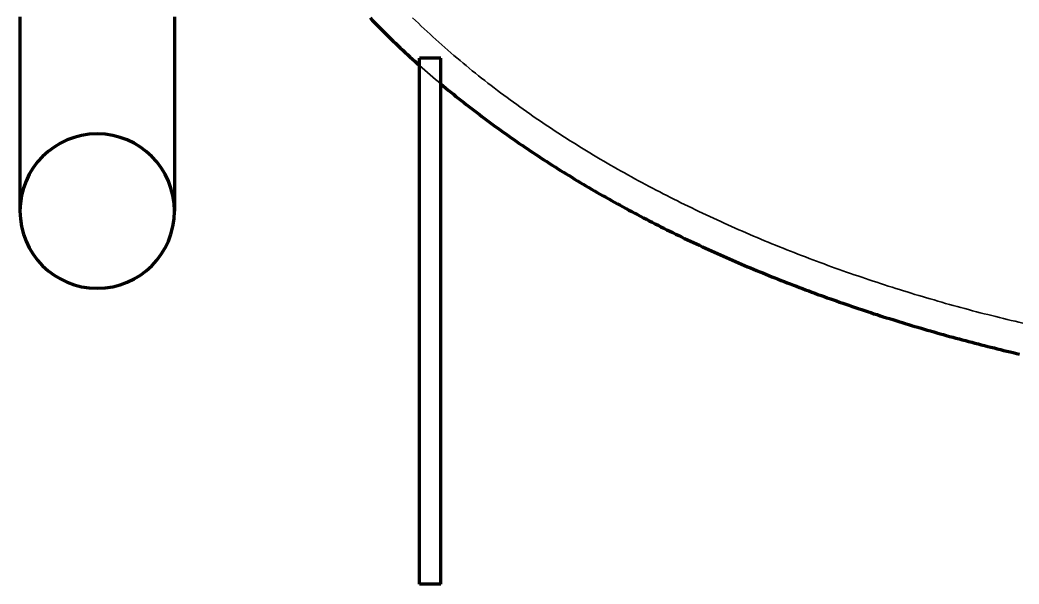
# Model space of a CAD drawing. Header units: millimetres. Extents: x 0 to 2382, y 0 to 420.
# Drawn here: x 272.71 to 287.91, y 210 to 218.58 of the extents above; entities that cross this region are included whole.
import ezdxf

# ---------------------------------------------------------------- set-up
doc = ezdxf.new("R2010")
doc.units = ezdxf.units.MM
doc.linetypes.add('IRAM-E-TRAZOS', pattern=[5, 4, -1])
doc.layers.add('01-VISIBLE', color=7, linetype='CONTINUOUS', lineweight=70)
doc.layers.add('02-OCULTA', color=4, linetype='IRAM-E-TRAZOS', lineweight=35)

msp = doc.modelspace()

# ---------------------------------------------------------------- linework, layer by layer
at = {"layer": '01-VISIBLE'}
for p, q in [((279.112, 218), (278.792, 218)), ((278.792, 210), (278.792, 218)), ((279.112, 210), (279.112, 218)), ((279.112, 210), (278.792, 210))]:
    msp.add_line(p, q, dxfattribs=at)
for points in [[(272.712, 218.631), (272.712, 218.58), (272.712, 218.53), (272.712, 218.48), (272.712, 218.43), (272.712, 218.38), (272.712, 218.33), (272.712, 218.28), (272.712, 218.23), (272.712, 218.18), (272.712, 218.13), (272.712, 218.08), (272.712, 218.029), (272.712, 217.979), (272.712, 217.929), (272.712, 217.879), (272.712, 217.829), (272.712, 217.779), (272.712, 217.729), (272.712, 217.679), (272.712, 217.629), (272.712, 217.579), (272.712, 217.528), (272.712, 217.478), (272.712, 217.428), (272.712, 217.378), (272.712, 217.328), (272.712, 217.278), (272.712, 217.228), (272.712, 217.178), (272.712, 217.128), (272.712, 217.078), (272.712, 217.028), (272.712, 216.977), (272.712, 216.927), (272.712, 216.877), (272.712, 216.827), (272.712, 216.777), (272.712, 216.727), (272.712, 216.677), (272.712, 216.627), (272.712, 216.577), (272.712, 216.527), (272.712, 216.477), (272.712, 216.426), (272.712, 216.376), (272.712, 216.326), (272.712, 216.276), (272.712, 216.226), (272.712, 216.176), (272.712, 216.126), (272.712, 216.076), (272.712, 216.026), (272.712, 215.976), (272.712, 215.925), (272.712, 215.875), (272.712, 215.825), (272.712, 215.775), (272.712, 215.725), (272.712, 215.675)], [(275.062, 218.631), (275.062, 218.58), (275.062, 218.53), (275.062, 218.48), (275.062, 218.43), (275.062, 218.38), (275.062, 218.33), (275.062, 218.28), (275.062, 218.23), (275.062, 218.18), (275.062, 218.13), (275.062, 218.08), (275.062, 218.029), (275.062, 217.979), (275.062, 217.929), (275.062, 217.879), (275.062, 217.829), (275.062, 217.779), (275.062, 217.729), (275.062, 217.679), (275.062, 217.629), (275.062, 217.579), (275.062, 217.528), (275.062, 217.478), (275.062, 217.428), (275.062, 217.378), (275.062, 217.328), (275.062, 217.278), (275.062, 217.228), (275.062, 217.178), (275.062, 217.128), (275.062, 217.078), (275.062, 217.028), (275.062, 216.977), (275.062, 216.927), (275.062, 216.877), (275.062, 216.827), (275.062, 216.777), (275.062, 216.727), (275.062, 216.677), (275.062, 216.627), (275.062, 216.577), (275.062, 216.527), (275.062, 216.477), (275.062, 216.426), (275.062, 216.376), (275.062, 216.326), (275.062, 216.276), (275.062, 216.226), (275.062, 216.176), (275.062, 216.126), (275.062, 216.076), (275.062, 216.026), (275.062, 215.976), (275.062, 215.925), (275.062, 215.875), (275.062, 215.825), (275.062, 215.775), (275.062, 215.725), (275.062, 215.675)], [(278.037, 218.617), (278.072, 218.581), (278.107, 218.545), (278.142, 218.509), (278.177, 218.474), (278.212, 218.438), (278.247, 218.403), (278.283, 218.367), (278.318, 218.332), (278.354, 218.297), (278.39, 218.262), (278.426, 218.228), (278.462, 218.193), (278.498, 218.158), (278.534, 218.124), (278.571, 218.09), (278.608, 218.056), (278.644, 218.022), (278.681, 217.988), (278.718, 217.955), (278.755, 217.921), (278.792, 217.888)], [(279.112, 217.611), (279.151, 217.579), (279.189, 217.547), (279.228, 217.515), (279.267, 217.483), (279.306, 217.452), (279.344, 217.42), (279.384, 217.389), (279.423, 217.358), (279.462, 217.327), (279.501, 217.296), (279.541, 217.265), (279.58, 217.234), (279.62, 217.204), (279.66, 217.174), (279.7, 217.143), (279.739, 217.113), (279.78, 217.083), (279.82, 217.053), (279.86, 217.024), (279.9, 216.994), (279.941, 216.964), (279.981, 216.935), (280.022, 216.906), (280.062, 216.877), (280.103, 216.848), (280.144, 216.819), (280.185, 216.79), (280.226, 216.762), (280.267, 216.733), (280.308, 216.705), (280.35, 216.676), (280.391, 216.648), (280.432, 216.62), (280.474, 216.592), (280.516, 216.565), (280.557, 216.537), (280.599, 216.509), (280.641, 216.482), (280.683, 216.455), (280.725, 216.428), (280.767, 216.401), (280.809, 216.374), (280.851, 216.347), (280.894, 216.32), (280.936, 216.294), (280.979, 216.267), (281.021, 216.241), (281.064, 216.215), (281.106, 216.189), (281.149, 216.163), (281.192, 216.137), (281.235, 216.111), (281.278, 216.085), (281.321, 216.06), (281.364, 216.035), (281.407, 216.009), (281.45, 215.984), (281.494, 215.959), (281.537, 215.934), (281.581, 215.909), (281.624, 215.885), (281.668, 215.86), (281.711, 215.836), (281.755, 215.811), (281.799, 215.787), (281.843, 215.763), (281.887, 215.739), (281.931, 215.715), (281.975, 215.691), (282.019, 215.668), (282.063, 215.644), (282.107, 215.621), (282.151, 215.597), (282.196, 215.574), (282.24, 215.551), (282.284, 215.528), (282.329, 215.505), (282.373, 215.482), (282.418, 215.46), (282.463, 215.437), (282.507, 215.415), (282.552, 215.392), (282.597, 215.37), (282.642, 215.348), (282.687, 215.326), (282.732, 215.304), (282.777, 215.282), (282.822, 215.26), (282.867, 215.239), (282.912, 215.217), (282.957, 215.196), (283.003, 215.175), (283.048, 215.154), (283.093, 215.133), (283.139, 215.112), (283.184, 215.091), (283.23, 215.07), (283.275, 215.049), (283.321, 215.029), (283.367, 215.008), (283.412, 214.988), (283.458, 214.968), (283.504, 214.948), (283.55, 214.928), (283.596, 214.908), (283.642, 214.888), (283.688, 214.868), (283.734, 214.849), (283.78, 214.829), (283.826, 214.81), (283.872, 214.79), (283.918, 214.771), (283.964, 214.752), (284.011, 214.733), (284.057, 214.714), (284.103, 214.695), (284.15, 214.677), (284.196, 214.658), (284.243, 214.64), (284.289, 214.621), (284.336, 214.603), (284.382, 214.585), (284.429, 214.567), (284.476, 214.549), (284.522, 214.531), (284.569, 214.513), (284.616, 214.495), (284.663, 214.478), (284.71, 214.46), (284.756, 214.443), (284.803, 214.425), (284.85, 214.408), (284.897, 214.391), (284.944, 214.374), (284.991, 214.357), (285.039, 214.34), (285.086, 214.323), (285.133, 214.307), (285.18, 214.29), (285.227, 214.274), (285.275, 214.257), (285.322, 214.241), (285.369, 214.225), (285.417, 214.209), (285.464, 214.193), (285.511, 214.177), (285.559, 214.161), (285.606, 214.145), (285.654, 214.13), (285.701, 214.114), (285.749, 214.099), (285.797, 214.083), (285.844, 214.068), (285.892, 214.053), (285.94, 214.038), (285.987, 214.023), (286.035, 214.008), (286.083, 213.993), (286.131, 213.979), (286.179, 213.964), (286.227, 213.95), (286.274, 213.935), (286.322, 213.921), (286.37, 213.907), (286.418, 213.892), (286.466, 213.878), (286.514, 213.864), (286.562, 213.851), (286.611, 213.837), (286.659, 213.823), (286.707, 213.809), (286.755, 213.796), (286.803, 213.783), (286.851, 213.769), (286.9, 213.756), (286.948, 213.743), (286.996, 213.73), (287.045, 213.717), (287.093, 213.704), (287.141, 213.691), (287.19, 213.678), (287.238, 213.666), (287.286, 213.653), (287.335, 213.641), (287.383, 213.628), (287.432, 213.616), (287.48, 213.604), (287.529, 213.592), (287.577, 213.58), (287.626, 213.568), (287.675, 213.556), (287.723, 213.544), (287.772, 213.532), (287.821, 213.521), (287.869, 213.509), (287.918, 213.498)]]:
    msp.add_lwpolyline(points, dxfattribs=at)
for start, end in [(90, 180), (0, 90), (-180, -90), (180, 0), (-90, 0)]:
    msp.add_arc((273.887, 215.675), 1.175, start, end, dxfattribs=at)
at = {"layer": '02-OCULTA'}
for p, q in [((279.112, 218), (278.792, 218)), ((278.792, 210), (278.792, 218)), ((279.112, 210), (279.112, 218)), ((279.112, 210), (278.792, 210))]:
    msp.add_line(p, q, dxfattribs=at)
for points in [[(272.712, 218.631), (272.712, 218.58), (272.712, 218.53), (272.712, 218.48), (272.712, 218.43), (272.712, 218.38), (272.712, 218.33), (272.712, 218.28), (272.712, 218.23), (272.712, 218.18), (272.712, 218.13), (272.712, 218.08), (272.712, 218.029), (272.712, 217.979), (272.712, 217.929), (272.712, 217.879), (272.712, 217.829), (272.712, 217.779), (272.712, 217.729), (272.712, 217.679), (272.712, 217.629), (272.712, 217.579), (272.712, 217.528), (272.712, 217.478), (272.712, 217.428), (272.712, 217.378), (272.712, 217.328), (272.712, 217.278), (272.712, 217.228), (272.712, 217.178), (272.712, 217.128), (272.712, 217.078), (272.712, 217.028), (272.712, 216.977), (272.712, 216.927), (272.712, 216.877), (272.712, 216.827), (272.712, 216.777), (272.712, 216.727), (272.712, 216.677), (272.712, 216.627), (272.712, 216.577), (272.712, 216.527), (272.712, 216.477), (272.712, 216.426), (272.712, 216.376), (272.712, 216.326), (272.712, 216.276), (272.712, 216.226), (272.712, 216.176), (272.712, 216.126), (272.712, 216.076), (272.712, 216.026), (272.712, 215.976), (272.712, 215.925), (272.712, 215.875), (272.712, 215.825), (272.712, 215.775), (272.712, 215.725), (272.712, 215.675)], [(275.062, 218.631), (275.062, 218.58), (275.062, 218.53), (275.062, 218.48), (275.062, 218.43), (275.062, 218.38), (275.062, 218.33), (275.062, 218.28), (275.062, 218.23), (275.062, 218.18), (275.062, 218.13), (275.062, 218.08), (275.062, 218.029), (275.062, 217.979), (275.062, 217.929), (275.062, 217.879), (275.062, 217.829), (275.062, 217.779), (275.062, 217.729), (275.062, 217.679), (275.062, 217.629), (275.062, 217.579), (275.062, 217.528), (275.062, 217.478), (275.062, 217.428), (275.062, 217.378), (275.062, 217.328), (275.062, 217.278), (275.062, 217.228), (275.062, 217.178), (275.062, 217.128), (275.062, 217.078), (275.062, 217.028), (275.062, 216.977), (275.062, 216.927), (275.062, 216.877), (275.062, 216.827), (275.062, 216.777), (275.062, 216.727), (275.062, 216.677), (275.062, 216.627), (275.062, 216.577), (275.062, 216.527), (275.062, 216.477), (275.062, 216.426), (275.062, 216.376), (275.062, 216.326), (275.062, 216.276), (275.062, 216.226), (275.062, 216.176), (275.062, 216.126), (275.062, 216.076), (275.062, 216.026), (275.062, 215.976), (275.062, 215.925), (275.062, 215.875), (275.062, 215.825), (275.062, 215.775), (275.062, 215.725), (275.062, 215.675)], [(278.685, 218.618), (278.729, 218.575), (278.773, 218.533), (278.817, 218.491), (278.861, 218.45), (278.905, 218.408), (278.95, 218.367), (278.994, 218.326), (279.039, 218.285), (279.085, 218.244), (279.13, 218.204), (279.175, 218.164), (279.221, 218.124), (279.267, 218.084), (279.313, 218.044), (279.359, 218.005), (279.406, 217.966), (279.452, 217.927), (279.499, 217.888), (279.546, 217.849), (279.593, 217.811), (279.64, 217.773), (279.687, 217.735), (279.735, 217.697), (279.783, 217.66), (279.831, 217.622), (279.879, 217.585), (279.927, 217.548), (279.975, 217.511), (280.024, 217.475), (280.072, 217.438), (280.121, 217.402), (280.17, 217.366), (280.219, 217.331), (280.268, 217.295), (280.317, 217.26), (280.367, 217.224), (280.417, 217.189), (280.466, 217.155), (280.516, 217.12), (280.566, 217.085), (280.616, 217.051), (280.667, 217.017), (280.717, 216.983), (280.767, 216.95), (280.818, 216.916), (280.869, 216.883), (280.92, 216.85), (280.971, 216.817), (281.022, 216.784), (281.073, 216.751), (281.125, 216.719), (281.176, 216.687), (281.228, 216.655), (281.279, 216.623), (281.331, 216.591), (281.383, 216.56), (281.435, 216.528), (281.487, 216.497), (281.539, 216.466), (281.592, 216.436), (281.644, 216.405), (281.697, 216.375), (281.749, 216.344), (281.802, 216.314), (281.855, 216.284), (281.908, 216.255), (281.961, 216.225), (282.014, 216.196), (282.067, 216.167), (282.121, 216.137), (282.174, 216.109), (282.228, 216.08), (282.281, 216.051), (282.335, 216.023), (282.389, 215.995), (282.443, 215.967), (282.496, 215.939), (282.55, 215.911), (282.605, 215.884), (282.659, 215.856), (282.713, 215.829), (282.767, 215.802), (282.822, 215.775), (282.876, 215.749), (282.931, 215.722), (282.986, 215.696), (283.041, 215.669), (283.095, 215.643), (283.15, 215.617), (283.205, 215.592), (283.26, 215.566), (283.315, 215.541), (283.371, 215.515), (283.426, 215.49), (283.481, 215.465), (283.537, 215.441), (283.592, 215.416), (283.648, 215.391), (283.703, 215.367), (283.759, 215.343), (283.815, 215.319), (283.871, 215.295), (283.927, 215.271), (283.983, 215.248), (284.039, 215.224), (284.095, 215.201), (284.151, 215.178), (284.207, 215.155), (284.263, 215.132), (284.32, 215.11), (284.376, 215.087), (284.433, 215.065), (284.489, 215.043), (284.546, 215.021), (284.602, 214.999), (284.659, 214.977), (284.716, 214.955), (284.773, 214.934), (284.829, 214.913), (284.886, 214.891), (284.943, 214.87), (285, 214.849), (285.057, 214.829), (285.114, 214.808), (285.172, 214.788), (285.229, 214.767), (285.286, 214.747), (285.343, 214.727), (285.401, 214.707), (285.458, 214.688), (285.516, 214.668), (285.573, 214.649), (285.631, 214.629), (285.688, 214.61), (285.746, 214.591), (285.804, 214.572), (285.862, 214.553), (285.919, 214.535), (285.977, 214.516), (286.035, 214.498), (286.093, 214.48), (286.151, 214.462), (286.209, 214.444), (286.267, 214.426), (286.325, 214.408), (286.383, 214.39), (286.441, 214.373), (286.5, 214.356), (286.558, 214.339), (286.616, 214.322), (286.674, 214.305), (286.733, 214.288), (286.791, 214.271), (286.85, 214.255), (286.908, 214.239), (286.967, 214.222), (287.025, 214.206), (287.084, 214.191), (287.142, 214.175), (287.201, 214.159), (287.26, 214.144), (287.319, 214.129), (287.378, 214.114), (287.436, 214.099), (287.495, 214.084), (287.554, 214.069), (287.613, 214.055), (287.672, 214.04), (287.731, 214.026), (287.79, 214.012), (287.849, 213.998), (287.908, 213.984), (287.968, 213.971)], [(278.792, 218), (278.846, 218), (278.899, 218), (278.952, 218), (279.006, 218), (279.059, 218), (279.112, 218)], [(279.112, 218), (279.059, 218), (279.006, 218), (278.952, 218), (278.899, 218), (278.846, 218), (278.792, 218)], [(278.792, 218), (278.792, 217.981), (278.792, 217.963), (278.792, 217.944), (278.792, 217.925), (278.792, 217.906), (278.792, 217.888)], [(278.792, 217.888), (278.792, 217.906), (278.792, 217.925), (278.792, 217.944), (278.792, 217.963), (278.792, 217.981), (278.792, 218)], [(279.112, 218), (279.112, 217.944), (279.112, 217.889), (279.112, 217.833), (279.112, 217.778), (279.112, 217.722), (279.112, 217.666), (279.112, 217.611)], [(279.112, 217.611), (279.112, 217.666), (279.112, 217.722), (279.112, 217.778), (279.112, 217.833), (279.112, 217.889), (279.112, 217.944), (279.112, 218)], [(278.792, 217.888), (278.832, 217.853), (278.872, 217.818), (278.912, 217.783), (278.951, 217.748), (278.992, 217.713), (279.032, 217.679), (279.072, 217.645), (279.112, 217.611)], [(279.112, 217.611), (279.072, 217.645), (279.032, 217.679), (278.992, 217.713), (278.951, 217.748), (278.912, 217.783), (278.872, 217.818), (278.832, 217.853), (278.792, 217.888)]]:
    msp.add_lwpolyline(points, dxfattribs=at)
for start, end in [(90, -180), (0, 90)]:
    msp.add_arc((273.887, 215.675), 1.175, start, end, dxfattribs=at)

doc.saveas('drawing.dxf')
